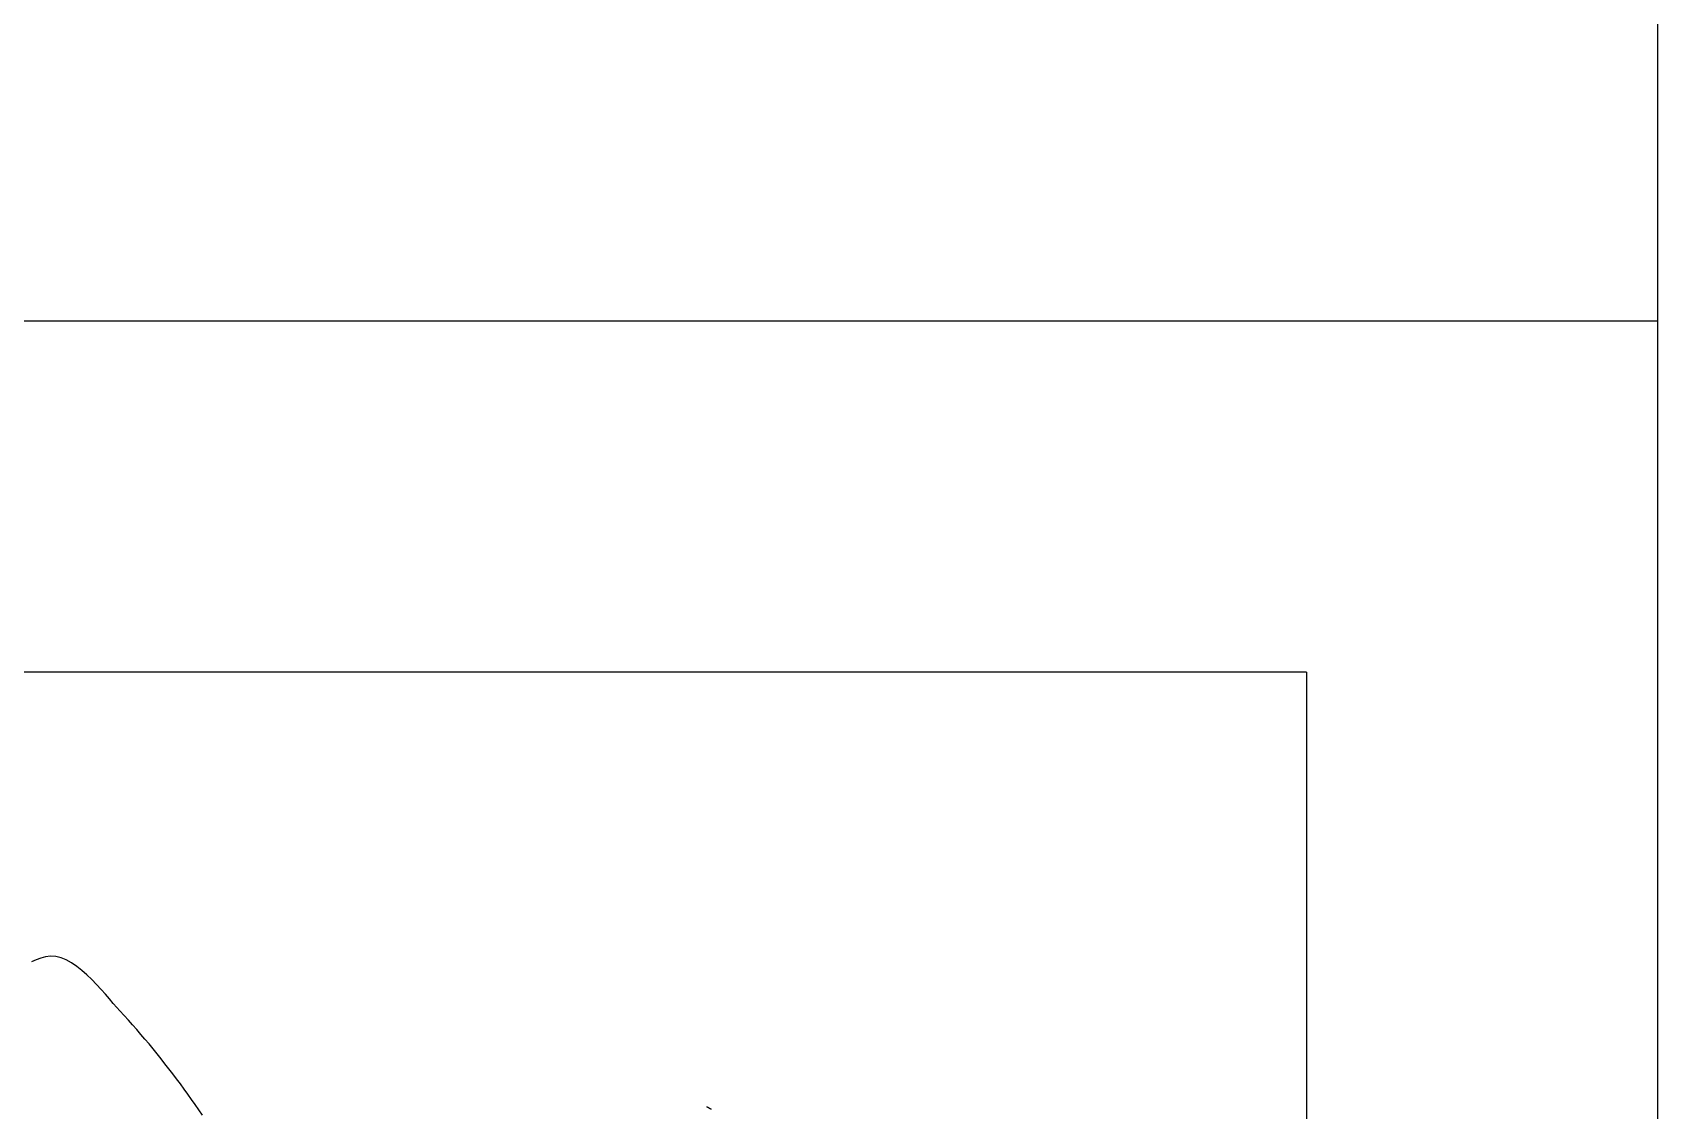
# Model space of a CAD drawing. Header units: millimetres. Extents: x 56222 to 3066687, y -650199 to -121287.
# Drawn here: x 140528.478 to 140533.109, y -185754.452 to -185751.38 of the extents above; entities that cross this region are included whole.
import ezdxf

# ---------------------------------------------------------------- set-up
doc = ezdxf.new("R2010")
doc.units = ezdxf.units.MM
doc.header["$MEASUREMENT"] = 0
doc.layers.add('$TD_AUDIT_GENERATED_(A0BDF17)', color=32, linetype='Continuous', lineweight=30)

msp = doc.modelspace()

# ---------------------------------------------------------------- linework, layer by layer
at = {"layer": '$TD_AUDIT_GENERATED_(A0BDF17)', "linetype": 'Continuous', "lineweight": 25, "ltscale": 2}
for p, q in [((140533.1086, -185729.7004), (140533.1085, -185768.2909)), ((140533.1085, -185752.2029), (140523.9246, -185752.2029)), ((140532.1085, -185753.2029), (140524.9246, -185753.2029)), ((140532.1085, -185753.2029), (140532.1085, -185759.6967)), ((140528.4885, -185754.0223), (140528.4754, -185754.0281)), ((140528.5016, -185754.0175), (140528.4885, -185754.0223)), ((140528.5147, -185754.0137), (140528.5016, -185754.0175)), ((140528.5294, -185754.0117), (140528.5147, -185754.0137)), ((140528.5443, -185754.0128), (140528.5294, -185754.0117)), ((140528.5593, -185754.0166), (140528.5443, -185754.0128)), ((140528.5743, -185754.0228), (140528.5593, -185754.0166)), ((140528.5893, -185754.0311), (140528.5743, -185754.0228)), ((140528.6041, -185754.0411), (140528.5893, -185754.0311)), ((140528.6187, -185754.0527), (140528.6041, -185754.0411)), ((140528.6331, -185754.0653), (140528.6187, -185754.0527)), ((140528.647, -185754.0787), (140528.6331, -185754.0653)), ((140528.6605, -185754.0927), (140528.647, -185754.0787)), ((140528.6734, -185754.1067), (140528.6605, -185754.0927)), ((140528.6857, -185754.1206), (140528.6734, -185754.1067)), ((140528.6973, -185754.134), (140528.6857, -185754.1206)), ((140528.7082, -185754.1467), (140528.6973, -185754.134)), ((140528.7181, -185754.1581), (140528.7082, -185754.1467)), ((140528.7272, -185754.1681), (140528.7181, -185754.1581)), ((140528.7393, -185754.1812), (140528.7272, -185754.1681)), ((140528.7513, -185754.1944), (140528.7393, -185754.1812)), ((140528.7632, -185754.2078), (140528.7513, -185754.1944)), ((140528.775, -185754.2212), (140528.7632, -185754.2078)), ((140528.7868, -185754.2348), (140528.775, -185754.2212)), ((140528.7985, -185754.2485), (140528.7868, -185754.2348)), ((140528.8101, -185754.2622), (140528.7985, -185754.2485)), ((140528.8216, -185754.2761), (140528.8101, -185754.2622)), ((140528.833, -185754.2901), (140528.8216, -185754.2761)), ((140528.8443, -185754.3042), (140528.833, -185754.2901)), ((140528.8555, -185754.3183), (140528.8443, -185754.3042)), ((140528.8666, -185754.3326), (140528.8555, -185754.3183)), ((140528.8777, -185754.347), (140528.8666, -185754.3326)), ((140528.8886, -185754.3614), (140528.8777, -185754.347)), ((140528.8995, -185754.3759), (140528.8886, -185754.3614)), ((140528.9102, -185754.3906), (140528.8995, -185754.3759)), ((140528.9209, -185754.4053), (140528.9102, -185754.3906)), ((140528.9314, -185754.42), (140528.9209, -185754.4053)), ((140528.9419, -185754.4349), (140528.9314, -185754.42)), ((140528.9523, -185754.4498), (140528.9419, -185754.4349)), ((140530.4, -185754.4417), (140530.4119, -185754.4477)), ((140530.4119, -185754.4477), (140530.4, -185754.4417)), ((140528.9625, -185754.4648), (140528.9523, -185754.4498))]:
    msp.add_line(p, q, dxfattribs=at)

doc.saveas('drawing.dxf')
